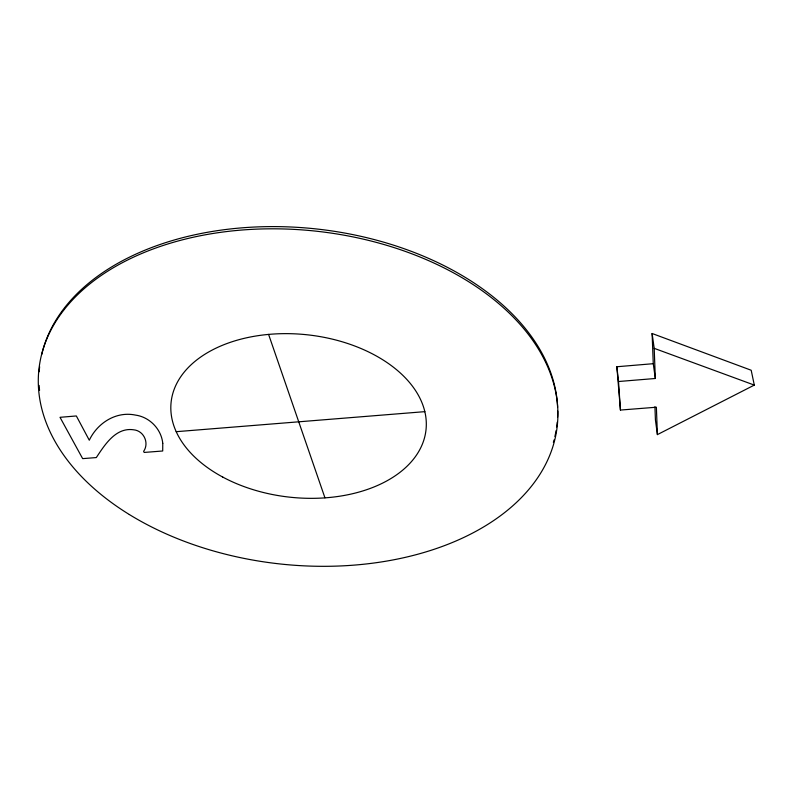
<?xml version="1.0" encoding="UTF-8"?>
<svg xmlns="http://www.w3.org/2000/svg" width="794" height="794" viewBox="0 0 794 794"><rect width="100%" height="100%" fill="white"/><g stroke="black" fill="none" stroke-linecap="round" stroke-linejoin="round"><path stroke-width="1.19" d="M654.921 406.786L655.427 419.917L657.402 434.606L754.3 385.09L751.193 370.242L652.112 333.5L653.264 363.692L655.318 378.49L618.506 381.517L616.859 366.749L653.264 363.692M176.189 431.688L424.869 411.649M616.859 366.749L620.442 410.061L656.38 407.223L657.402 434.606M652.112 333.5L654.196 348.338L754.3 385.09M268.59 334.393L324.945 497.818M618.506 381.517L620.442 410.061M654.196 348.338L655.318 378.49M556.098 430.596A260.283 167.415 6.2 0 1 554.887 436.511M554.014 439.995A260.283 167.415 6.2 0 1 553.368 442.298M39.561 390.37A260.283 167.415 6.2 0 1 39.154 385.437M39.184 371.771A260.283 167.415 6.2 0 1 39.631 366.788M41.745 354.452A260.283 167.415 6.2 0 1 313.829 228.682A260.283 167.415 6.2 0 1 557.616 407.382M557.716 411.094A260.283 167.415 6.2 0 1 557.587 417.257M557.239 422.15A260.283 167.415 6.2 0 1 556.663 426.993M162.77 443.35L162.71 450.992L144.151 452.441L143.625 451.369C149.451 443.042 143.863 430.715 133.64 429.802C115.755 427.122 104.778 444.848 96.302 457.572L82.655 458.634L60.016 417.316L76.343 415.957L89.285 440.223C97.503 422.944 116.142 411.014 135.486 415.093C149.659 417.039 161.331 429.137 162.77 443.35M222.826 477.115A128.201 81.663 6.2 0 0 425.544 433.137A128.201 81.663 6.2 0 0 247.341 337.629A128.201 81.663 6.2 0 0 222.826 477.115M129.323 514.522A260.7 167.365 6.2 0 0 553.507 444.561A260.7 167.365 6.2 0 0 211.363 233.744A260.7 167.365 6.2 0 0 129.323 514.522"/></g></svg>
